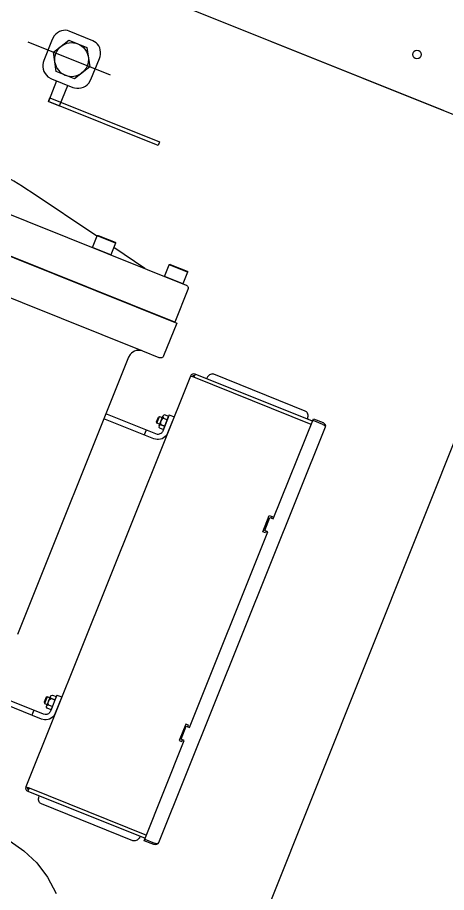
# Model space of a CAD drawing. Extents: x 23618587 to 48466785, y 42305484 to 86624613.
# Drawn here: x 24364926 to 24365302, y 43355369 to 43356135 of the extents above; entities that cross this region are included whole.
import ezdxf

# ---------------------------------------------------------------- set-up
doc = ezdxf.new("R2010")
doc.units = 0
doc.header["$MEASUREMENT"] = 0
doc.layers.add('AC-W', color=7, linetype='CONTINUOUS')
doc.layers.add('楼控', color=1, linetype='CONTINUOUS')

msp = doc.modelspace()

# ---------------------------------------------------------------- linework, layer by layer
at = {"layer": 'AC-W', "color": 7, "ltscale": 300}
for centre, radius, start, end in [((24189221.26409, 43293340.65083), 200000, 4.560471461, 29.6000000034), ((24148685.34615, 42835267.72991), 567722.67138, 66.5260012819, 69.3279804304), ((24162246.90911, 42870268.06754), 513099.72014, 62.6224147924, 75.1443656534)]:
    msp.add_arc(centre, radius, start, end, dxfattribs=at)
at = {"layer": 'AC-W', "color": 7}
for centre, radius, start, end in [((24148759.7883, 42835660.74182), 530172.67138, 79.4743453433, 79.4743453433), ((24148766.30591, 42835659.45113), 530172.67138, 78.1227654299, 78.1227654299), ((24148779.34207, 42835656.52904), 530172.67138, 76.2090487924, 76.2090487924), ((24148685.34615, 42835267.72991), 565472.67138, 66.8927523705, 67.9826562671)]:
    msp.add_arc(centre, radius, start, end, dxfattribs=at)
at = {"layer": '楼控', "color": 7}
msp.add_line((24364371.46182, 43353419.28656), (24365587.78774, 43356462.19311), dxfattribs=at)
at = {"layer": '楼控'}
for p, q in [((24365007.62439, 43356084.38029), (24364935.38275, 43356113.35524)), ((24365183.17453, 43355778.69376), (24365080.44812, 43355819.89566)), ((24365048.22345, 43355779.77167), (24365050.53522, 43355785.53548)), ((24365050.05924, 43355777.41426), (24365053.50859, 43355786.01434)), ((24365053.9351, 43355784.17185), (24365057.33497, 43355782.80821)), ((24365053.9351, 43355784.17185), (24365057.33497, 43355782.80821)), ((24365051.62333, 43355778.40803), (24365055.0232, 43355777.0444)), ((24365055.0232, 43355777.0444), (24365051.62333, 43355778.40803)), ((24365038.77859, 43355773.72462), (24365037.06261, 43355769.44625)), ((24364952.15218, 43355540.24251), (24364949.84041, 43355534.4787)), ((24364955.10725, 43355540.67574), (24364951.65789, 43355532.07566)), ((24364955.55206, 43355538.87888), (24364958.95193, 43355537.51525)), ((24364958.95193, 43355537.51525), (24364955.55206, 43355538.87888)), ((24364953.24028, 43355533.11507), (24364956.64016, 43355531.75143)), ((24364953.24028, 43355533.11507), (24364956.64016, 43355531.75143)), ((24364940.39555, 43355528.43165), (24364938.67957, 43355524.15329)), ((24364936.27898, 43355460.44677), (24365039.00539, 43355419.24487))]:
    msp.add_line(p, q, dxfattribs=at)
for points in [[(24365068.25204, 43356146.05206), (24365307.84052, 43356049.957), (24365417.66345, 43356323.77241), (24365178.07497, 43356419.86747), (24365068.25204, 43356146.05206)], [(24365299.28379, 43356053.38897), (24365028.32062, 43356162.06791), (24365055.77635, 43356230.52176), (24365075.74206, 43356222.51384)], [(24364971.31418, 43356122.89739), (24364969.80533, 43356123.36218), (24364968.12277, 43356123.59202), (24364966.34955, 43356123.52976), (24364964.55229, 43356123.14339), (24364962.78669, 43356122.4397), (24364961.11394, 43356121.43918), (24364959.62996, 43356120.18282), (24364958.3622, 43356118.73909), (24364956.56051, 43356115.56789), (24364949.14746, 43356097.08535), (24364949.14746, 43356097.08535), (24364948.59895, 43356095.38757), (24364948.30504, 43356093.53205), (24364948.29226, 43356091.58496), (24364948.61181, 43356089.60789), (24364949.26741, 43356087.67615), (24364950.21623, 43356085.88111), (24364951.40903, 43356084.29812), (24364952.83033, 43356082.95459), (24364955.98231, 43356081.10498), (24364974.46485, 43356073.69193), (24364974.46485, 43356073.69193), (24364976.17906, 43356073.14478), (24364978.02043, 43356072.8486), (24364979.97711, 43356072.83992), (24364981.956, 43356073.1508), (24364983.88224, 43356073.79271), (24364985.66725, 43356074.7429), (24364987.26532, 43356075.9535), (24364988.60154, 43356077.36978), (24364990.44795, 43356080.52039), (24364997.861, 43356099.00293), (24364997.861, 43356099.00293), (24364998.41042, 43356100.70299), (24364998.74905, 43356102.53793), (24364998.83028, 43356104.45756), (24364998.62665, 43356106.39344), (24364998.10796, 43356108.27026), (24364997.31795, 43356109.99896), (24364996.28579, 43356111.52017), (24364995.04704, 43356112.79048), (24364992.23733, 43356114.50281), (24364971.31418, 43356122.89739)], [(24364986.91143, 43356108.62083), (24364989.33531, 43356091.6813), (24364975.9245, 43356081.16168), (24364960.08885, 43356087.51311), (24364957.67589, 43356104.41382), (24364971.09859, 43356114.9631), (24364986.91143, 43356108.62083)], [(24365073.7176, 43355900.65982), (24365074.09361, 43355900.47457), (24365074.4449, 43355900.22772), (24365074.79248, 43355899.90554), (24365075.06696, 43355899.53321), (24365075.29392, 43355899.10843), (24365075.45419, 43355898.64947), (24365075.53136, 43355898.18145), (24365075.53184, 43355897.72035), (24365075.32928, 43355896.88509), (24365063.7997, 43355868.13904), (24364605.63807, 43356051.90026), (24364617.16765, 43356080.64631), (24364617.16765, 43356080.64631), (24364617.36978, 43356081.01819), (24364617.59839, 43356081.39005), (24364617.91736, 43356081.72302), (24364618.29655, 43356082.008), (24364618.72954, 43356082.22901), (24364619.18713, 43356082.37924), (24364619.64282, 43356082.45871), (24364620.11669, 43356082.45142), (24364620.94009, 43356082.2589), (24365073.7176, 43355900.65982)], [(24364960.33871, 43356079.3524), (24364953.15537, 43356061.44259), (24364962.92146, 43356057.52558), (24364970.10479, 43356075.43539)], [(24365050.40686, 43356025.87482), (24365049.21894, 43356022.91305), (24364953.15537, 43356061.44259), (24364954.34329, 43356064.40436), (24365050.40686, 43356025.87482)], [(24365035.92316, 43355842.81853), (24364718.16038, 43355970.26804), (24364718.16038, 43355970.26804), (24364716.82132, 43355970.69387), (24364715.35425, 43355970.93263), (24364713.82032, 43355970.93863), (24364712.26423, 43355970.69127), (24364710.76177, 43355970.18136), (24364709.34948, 43355969.43397), (24364708.09222, 43355968.47872), (24364707.0366, 43355967.36577), (24364705.567, 43355964.89047), (24364697.82082, 43355945.57735)], [(24364999.78744, 43355930.31201), (24364991.70988, 43355933.55179), (24364995.76327, 43355943.65786), (24364995.76327, 43355943.65786), (24364995.80262, 43355943.75597), (24364995.86479, 43355943.84494), (24364995.95069, 43355943.92703), (24364996.03385, 43355944.00228), (24364996.13617, 43355944.05925), (24364996.25581, 43355944.09338), (24364996.36996, 43355944.11382), (24364996.47679, 43355944.116), (24364996.69405, 43355944.0633), (24365011.52572, 43355938.11456), (24365011.52572, 43355938.11456), (24365011.61425, 43355938.0711), (24365011.69637, 43355938.01168), (24365011.7949, 43355937.92713), (24365011.86329, 43355937.83348), (24365011.92619, 43355937.72613), (24365011.96078, 43355937.61425), (24365011.9689, 43355937.50239), (24365011.97426, 43355937.38369), (24365011.91837, 43355937.1783), (24365007.86499, 43355927.07223), (24364999.78744, 43355930.31201)], [(24365011.91837, 43355937.1783), (24364995.76327, 43355943.65786)], [(24365037.59678, 43355915.14729), (24365010.40007, 43355933.39281)], [(24365062.92471, 43355904.98867), (24365054.84715, 43355908.22845), (24365058.90053, 43355918.33452), (24365058.90053, 43355918.33452), (24365058.96271, 43355918.42348), (24365059.00206, 43355918.5216), (24365059.08796, 43355918.6037), (24365059.19394, 43355918.66979), (24365059.29626, 43355918.72677), (24365059.4159, 43355918.76089), (24365059.53005, 43355918.78133), (24365059.63688, 43355918.78351), (24365059.85414, 43355918.73081), (24365074.66299, 43355912.79122), (24365074.66299, 43355912.79122), (24365074.75152, 43355912.74777), (24365074.85645, 43355912.67919), (24365074.93217, 43355912.60379), (24365075.00056, 43355912.51014), (24365075.06346, 43355912.4028), (24365075.09805, 43355912.29091), (24365075.12898, 43355912.1699), (24365075.11153, 43355912.06035), (24365075.07846, 43355911.84581), (24365071.02508, 43355901.73974), (24365062.92471, 43355904.98867)], [(24365075.07846, 43355911.84581), (24365058.90053, 43355918.33452)], [(24365081.57838, 43355822.71368), (24365080.44812, 43355819.89566), (24365077.61869, 43355821.0305)], [(24365180.01501, 43355783.23234), (24365180.28878, 43355784.04699), (24365180.48043, 43355784.92106), (24365180.55524, 43355785.83405), (24365180.52139, 43355786.7403), (24365180.36606, 43355787.60785), (24365180.07646, 43355788.40477), (24365179.68996, 43355789.0922), (24365179.20292, 43355789.66104), (24365178.09149, 43355790.39024), (24365097.90921, 43355822.55006), (24365097.90921, 43355822.55006), (24365097.26933, 43355822.73783), (24365096.60194, 43355822.79096), (24365095.85681, 43355822.71632), (24365095.10241, 43355822.48648), (24365094.34239, 43355822.11055), (24365093.63063, 43355821.59077), (24365092.97994, 43355820.95909), (24365092.40314, 43355820.24744), (24365091.57264, 43355818.70514)], [(24365059.06102, 43355787.11168), (24365063.32798, 43355785.40027), (24365057.60804, 43355771.13905), (24365057.60804, 43355771.13905), (24365057.01982, 43355769.93665), (24365056.21251, 43355768.78238), (24365055.22723, 43355767.71274), (24365054.01658, 43355766.80765), (24365052.67189, 43355766.09672), (24365051.23245, 43355765.61186), (24365049.73665, 43355765.38271), (24365048.28123, 43355765.38636), (24365045.61934, 43355766.01429), (24365001.74042, 43355783.61341)], [(24365059.06102, 43355787.11168), (24365053.34108, 43355772.85046), (24365053.34108, 43355772.85046), (24365053.04743, 43355772.2504), (24365052.63145, 43355771.67556), (24365052.12786, 43355771.14645), (24365051.54581, 43355770.6859), (24365050.87255, 43355770.32815), (24365050.14188, 43355770.09144), (24365049.40493, 43355769.97115), (24365048.66627, 43355769.97869), (24365047.33532, 43355770.29265), (24365003.4564, 43355787.89178)], [(24365050.50525, 43355778.85648), (24365048.22345, 43355779.77167), (24365047.78888, 43355780.80155), (24365049.50944, 43355785.09132), (24365050.53522, 43355785.53548), (24365052.81702, 43355784.62029)], [(24365050.46744, 43355775.52613), (24365053.86731, 43355774.16249), (24365058.48994, 43355785.68784), (24365055.09007, 43355787.05147)], [(24365184.62779, 43355782.25106), (24365193.20734, 43355778.80994), (24365193.20734, 43355778.80994), (24365193.61166, 43355778.62923), (24365194.00316, 43355778.41658), (24365194.40375, 43355778.16055), (24365194.74407, 43355777.88631), (24365195.02502, 43355777.59615), (24365195.27217, 43355777.28776), (24365195.42073, 43355776.99773), (24365195.49626, 43355776.72374), (24365195.44195, 43355776.25813)], [(24365143.37683, 43355683.69509), (24365140.88967, 43355684.69265), (24365146.60961, 43355698.95387), (24365149.09677, 43355697.95631), (24365148.52569, 43355696.53247)], [(24365143.94973, 43355685.12349), (24365143.37683, 43355683.69509)], [(24364413.9726, 43355594.83483), (24364425.5031, 43355623.58317), (24364896.12333, 43355434.82501), (24364897.12732, 43355434.42233), (24364897.12732, 43355434.42233), (24364897.12732, 43355434.42233), (24364896.71883, 43355433.07366), (24364896.47825, 43355431.61527), (24364896.47133, 43355430.07906), (24364896.72006, 43355428.51977), (24364897.22448, 43355427.00362), (24364897.95726, 43355425.59454), (24364898.91115, 43355424.34048), (24364900.02318, 43355423.28257), (24364902.51173, 43355421.8262), (24364907.00687, 43355420.02327), (24364907.00687, 43355420.02327), (24364919.6552, 43355413.84831), (24364931.81664, 43355405.46875), (24364942.94336, 43355394.90567), (24364952.50599, 43355382.35814), (24364959.97806, 43355368.23069)], [(24364960.67798, 43355541.81871), (24364954.95804, 43355527.55749), (24364954.95804, 43355527.55749), (24364954.66347, 43355526.95515), (24364954.24841, 43355526.38259), (24364953.74482, 43355525.85349), (24364953.16277, 43355525.39293), (24364952.48951, 43355525.03519), (24364951.75884, 43355524.79847), (24364951.0228, 43355524.68046), (24364950.28323, 43355524.68572), (24364948.95228, 43355524.99968), (24364893.39057, 43355547.28459)], [(24364960.67798, 43355541.81871), (24364964.94494, 43355540.1073), (24364959.22499, 43355525.84608), (24364959.22499, 43355525.84608), (24364958.63677, 43355524.64368), (24364957.82855, 43355523.48713), (24364956.84327, 43355522.41749), (24364955.63354, 43355521.51469), (24364954.28885, 43355520.80376), (24364952.84941, 43355520.3189), (24364951.35361, 43355520.08975), (24364949.89819, 43355520.09339), (24364947.2363, 43355520.72132), (24364891.67459, 43355543.00622)], [(24364954.43398, 43355539.32732), (24364952.15218, 43355540.24251), (24364951.1264, 43355539.79836), (24364949.40493, 43355535.5063), (24364949.84041, 43355534.4787), (24364952.1222, 43355533.56351)], [(24364956.70794, 43355541.76079), (24364960.10782, 43355540.39715), (24364955.48427, 43355528.86952), (24364952.0844, 43355530.23316)], [(24365075.88148, 43355515.4127), (24365073.39433, 43355516.41026), (24365067.67438, 43355502.14904), (24365070.16154, 43355501.15148), (24365070.73353, 43355502.57761)], [(24365075.3104, 43355513.98886), (24365075.88148, 43355515.4127)], [(24364933.44955, 43355461.58161), (24364936.27898, 43355460.44677), (24364935.14872, 43355457.62875)], [(24365033.58536, 43355418.14741), (24365033.2194, 43355417.36709), (24365032.75394, 43355416.60283), (24365032.17805, 43355415.89347), (24365031.52736, 43355415.26178), (24365030.8156, 43355414.742), (24365030.05559, 43355414.36607), (24365029.30027, 43355414.13395), (24365028.55514, 43355414.05932), (24365027.24878, 43355414.3025), (24364947.0665, 43355446.46231), (24364947.0665, 43355446.46231), (24364946.4733, 43355446.76646), (24364945.95416, 43355447.18924), (24364945.46712, 43355447.75807), (24364945.08154, 43355448.44779), (24364944.79193, 43355449.24471), (24364944.63661, 43355450.11226), (24364944.60276, 43355451.0185), (24364944.67665, 43355451.92921), (24364945.14298, 43355453.62022)], [(24365037.59777, 43355415.66927), (24365046.17732, 43355412.22815), (24365046.17732, 43355412.22815), (24365046.59353, 43355412.07711), (24365047.02347, 43355411.96029), (24365047.49088, 43355411.87083), (24365047.92637, 43355411.8339), (24365048.32996, 43355411.8495), (24365048.72171, 43355411.90164), (24365049.02951, 43355412.00864), (24365049.27343, 43355412.1545), (24365049.57874, 43355412.51944)]]:
    msp.add_lwpolyline(points, dxfattribs=at)
for points in [[(24364958.94493, 43356095.49204, -0.588366), (24364979.01642, 43356111.78739, -0.588229), (24364982.26396, 43356086.1365)], [(24364958.94493, 43356095.49204, 0.555629), (24364982.26396, 43356086.1365)], [(24364995.62507, 43355943.31331), (24364938.18028, 43355981.83874, 0.02148), (24364907.12732, 43356000.64025, -0.379505), (24364902.78698, 43356012.7355), (24364902.78698, 43356012.7355), (24364903.97032, 43356015.68586), (24364823.12632, 43356048.11108), (24364821.94481, 43356045.16529, -0.393625), (24364809.96568, 43356039.53605, 0.02198), (24364773.69726, 43356047.51354), (24364707.18342, 43356059.06881)], [(24364603.83545, 43356052.62326), (24365065.60232, 43355867.41604), (24365054.07182, 43355838.6677), (24365054.07182, 43355838.6677), (24365053.89251, 43355838.28667), (24365053.64016, 43355837.92168), (24365053.32028, 43355837.58643), (24365052.94109, 43355837.30145), (24365052.5081, 43355837.08044), (24365052.05051, 43355836.93021), (24365051.59482, 43355836.85074), (24365051.12095, 43355836.85803), (24365050.29755, 43355837.05055), (24365035.92224, 43355842.81625), (24365035.92224, 43355842.81625), (24365034.5841, 43355843.24436), (24365033.11612, 43355843.48084), (24365031.58218, 43355843.48684), (24365030.0261, 43355843.23948), (24365028.50082, 43355842.73872), (24365027.08853, 43355841.99133), (24365025.83218, 43355841.03836), (24365024.77656, 43355839.92541), (24365023.32978, 43355837.44096), (24364926.04588, 43355594.88843, -0.190389)], [(24365184.30479, 43355781.51178), (24365081.57838, 43355822.71368, 0.414349), (24365077.61869, 43355821.0305), (24365005.53458, 43355641.3072), (24364933.44955, 43355461.58161, 0.414259), (24364935.14872, 43355457.62875), (24365037.89795, 43355416.4177)], [(24365081.02011, 43355821.32179, 0.414214), (24365079.01058, 43355820.47223)], [(24365145.43199, 43355684.52634), (24365142.57974, 43355685.67033), (24365147.15661, 43355697.08158), (24365150.00886, 43355695.93759), (24365185.18606, 43355783.64295), (24365193.76561, 43355780.20183, -0.414191), (24365195.46477, 43355776.24898), (24365049.57874, 43355412.51944, -0.414214), (24365045.61905, 43355410.83626), (24365037.01668, 43355414.28653), (24365072.19388, 43355501.99188), (24365069.36446, 43355503.12672), (24365073.94133, 43355514.53798), (24365076.77075, 43355513.40314), (24365145.43199, 43355684.52634)], [(24365053.9351, 43355784.17185, 0.350017), (24365051.62333, 43355778.40803)], [(24365055.09007, 43355787.05147, 0.700695), (24365053.9351, 43355784.17185)], [(24365051.62333, 43355778.40803, 0.701374), (24365050.46744, 43355775.52613), (24365050.46744, 43355775.52613)], [(24364953.24028, 43355533.11507, -0.350083), (24364955.55206, 43355538.87888)], [(24364955.55206, 43355538.87888, -0.701374), (24364956.70794, 43355541.76079), (24364956.70794, 43355541.76079)], [(24364952.0844, 43355530.23316, -0.700695), (24364953.24028, 43355533.11507)], [(24364934.84145, 43355461.02334, 0.414303), (24364935.70607, 43355459.01837)]]:
    msp.add_lwpolyline(points, format="xyb", dxfattribs=at)
msp.add_circle((24365275.93248, 43356102.48775), 3.7769, dxfattribs=at)

doc.saveas('drawing.dxf')
